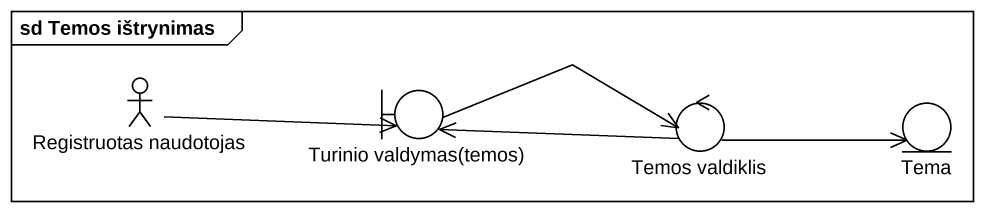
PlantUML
@startuml
mainframe sd Temos ištrynimas
actor "Registruotas naudotojas" as Registruotas_naudotojas
boundary "Turinio valdymas(temos)" as Turinio_valdymas_temos
control "Temos valdiklis" as Temos_valdiklis
entity Tema
Registruotas_naudotojas -right-> Turinio_valdymas_temos
Turinio_valdymas_temos -right-> Temos_valdiklis
Temos_valdiklis -left-> Turinio_valdymas_temos
Temos_valdiklis -right-> Tema
@enduml
